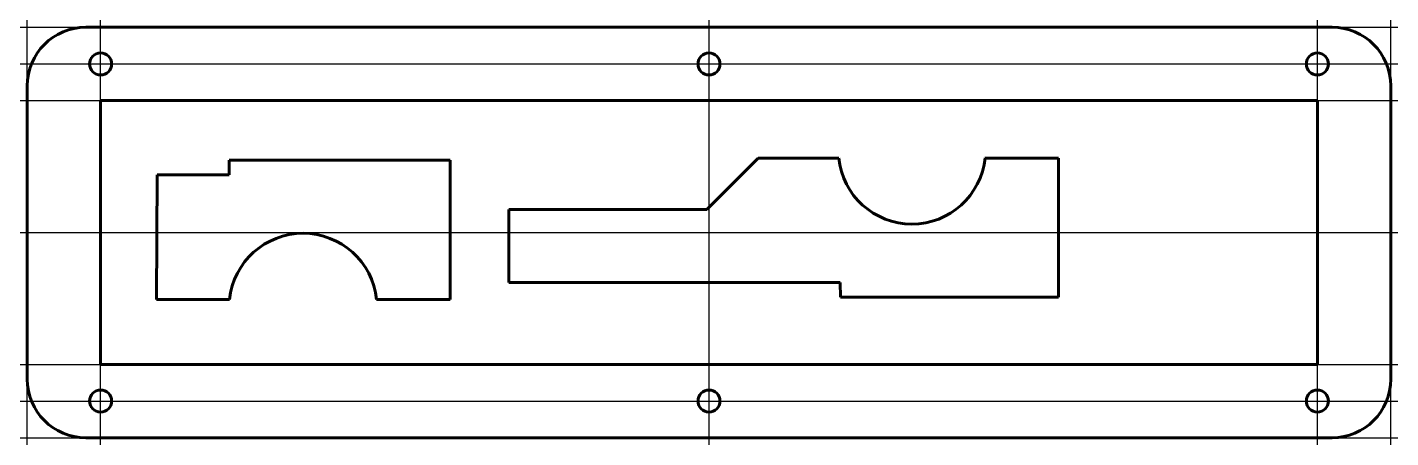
# Model space of a CAD drawing. Header units: millimetres. Extents: x -93 to 93, y -28 to 28.
import ezdxf

# ---------------------------------------------------------------- set-up
doc = ezdxf.new("R2010")
doc.units = ezdxf.units.MM
doc.linetypes.add('K5LT_BASIC', pattern=[0])

msp = doc.modelspace()

# ---------------------------------------------------------------- linework, layer by layer
at = {"color": 5, "linetype": 'K5LT_BASIC', "lineweight": 60, "true_color": 0x0000ff}
for p, q in [((85, 28), (-85, 28)), ((-93, 20), (-93, -20)), ((93, -20), (93, 20)), ((83, 18), (-83, 18)), ((-83, 18), (-83, -18)), ((83, -18), (83, 18)), ((-65.47, 9.87), (-35.3, 9.87)), ((-65.47, 7.87), (-65.47, 9.87)), ((-35.3, 9.87), (-35.3, -9.13)), ((-0.3, 3.16), (6.7, 10.16)), ((6.7, 10.16), (17.71, 10.16)), ((37.65, 10.16), (47.7, 10.16)), ((47.7, 10.16), (47.7, -8.84)), ((-75.3, 7.87), (-75.37, -9.13)), ((-75.3, 7.87), (-65.47, 7.87)), ((-27.3, -6.84), (-27.3, 3.16)), ((-0.3, 3.16), (-27.3, 3.16)), ((17.91, -6.84), (-27.3, -6.84)), ((17.93, -8.84), (17.91, -6.84)), ((-75.37, -9.13), (-65.41, -9.13)), ((-45.35, -9.13), (-35.3, -9.13)), ((47.7, -8.84), (17.93, -8.84)), ((-83, -18), (83, -18)), ((-85, -28), (85, -28))]:
    msp.add_line(p, q, dxfattribs=at)
at = {"color": 9, "true_color": 0xdca5c1}
for p, direction in [((-93, -50.27), (0, 1)), ((-64.03, 28), (1, 0)), ((-83, -89.16), (0, 1)), ((0, 0), (0, 1)), ((83, -89.16), (0, 1)), ((84, 23), (1, 0)), ((-63.76, 18), (1, 0)), ((0, 0), (1, 0)), ((93, -9), (0, 1)), ((-63.76, -18), (1, 0)), ((-83, -23), (1, 0)), ((-55.3, -28), (1, 0))]:
    msp.add_xline(p, direction, dxfattribs=at)
at = {"color": 5, "linetype": 'K5LT_BASIC', "lineweight": 60, "true_color": 0x0000ff}
for centre in [(-83, 23), (0, 23), (83, 23), (-83, -23), (0, -23), (83, -23)]:
    msp.add_circle(centre, 1.5, dxfattribs=at)
for centre, radius, start, end in [((-85, 20), 8, 90, 180), ((85, 20), 8, 0, 90), ((27.68, 11.18), 10.03, 185.8561, 354.1439), ((-55.38, -10.2), 10.09, 6.1358, 173.8642), ((-85, -20), 8, 180, 270), ((85, -20), 8, 270, 0)]:
    msp.add_arc(centre, radius, start, end, dxfattribs=at)

doc.saveas('drawing.dxf')
